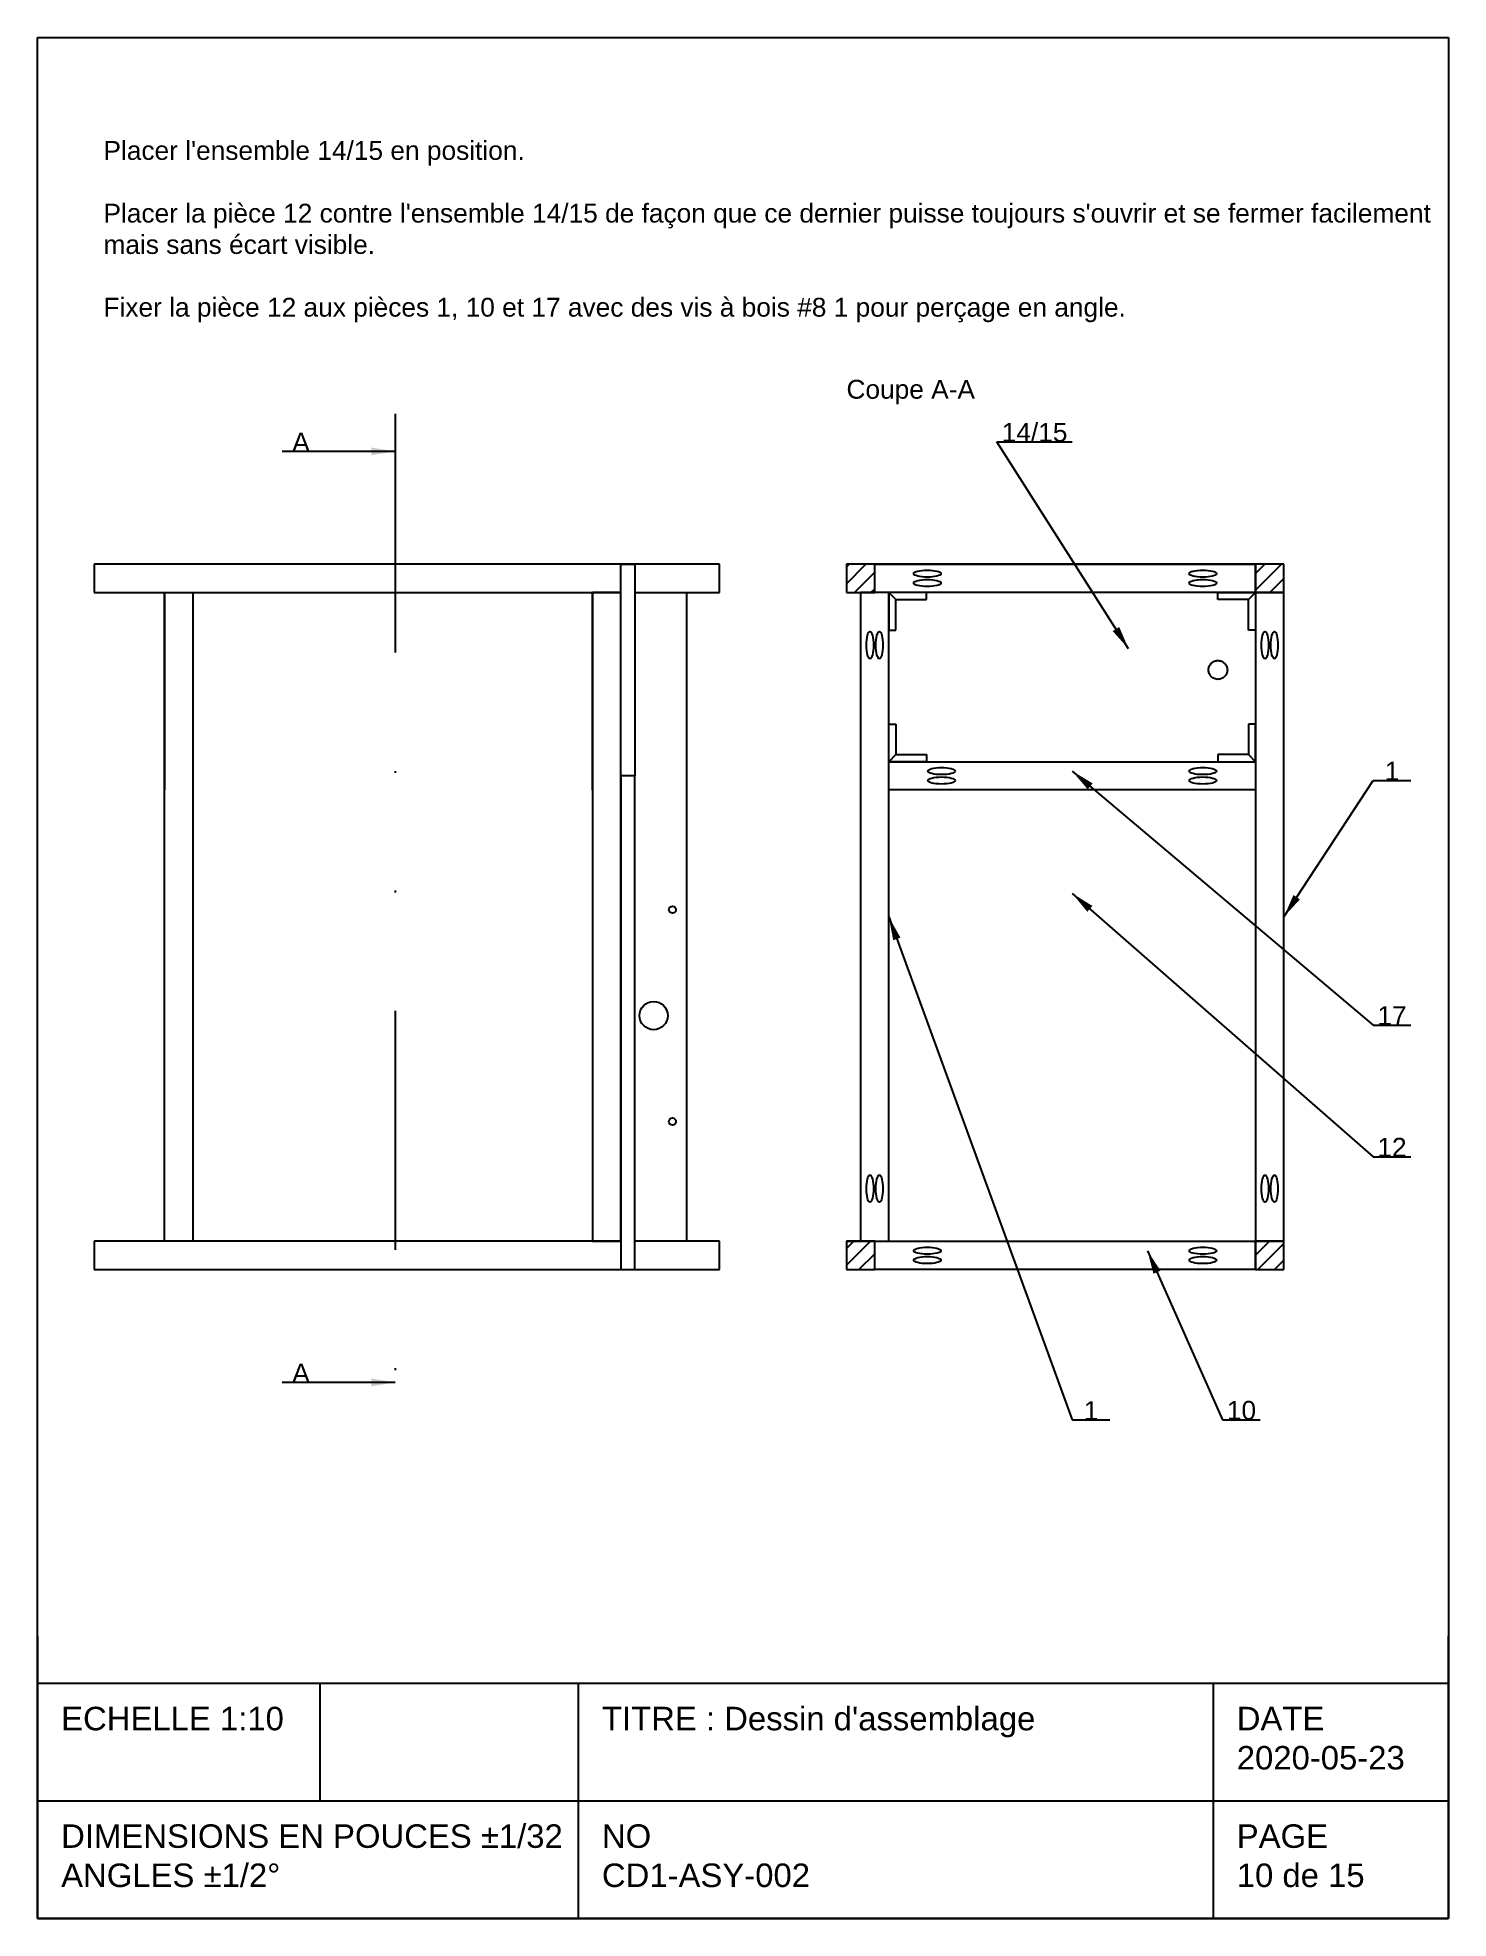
# Model space of a CAD drawing. Header units: inches. Extents: x -3 to 72, y -34 to 66.
import ezdxf

# ---------------------------------------------------------------- set-up
doc = ezdxf.new("R2010")
doc.units = ezdxf.units.IN
doc.header["$MEASUREMENT"] = 0
doc.linetypes.add('DIVIDE', pattern=[31.75, 12.7, -6.3, 0.1, -6.25, 0.1, -6.3])
doc.linetypes.add('PHANTOM', pattern=[63.5, 31.75, -6.35, 6.35, -6.35, 6.35, -6.35])
doc.layers.get('0').update_dxf_attribs({"lineweight": 25})
doc.styles.add('QCADDimTextStyle', font='txt')
doc.styles.add('textstyle11', font='')
doc.styles.add('textstyle12', font='')
doc.styles.add('textstyle13', font='')
doc.styles.add('textstyle14', font='')
doc.styles.add('textstyle15', font='')
doc.styles.add('textstyle16', font='')
doc.styles.add('textstyle17', font='')
doc.styles.add('textstyle18', font='')
doc.styles.add('textstyle19', font='')
doc.styles.add('textstyle20', font='')
doc.styles.add('textstyle21', font='')
doc.styles.add('textstyle22', font='')
doc.styles.add('textstyle23', font='')
doc.styles.add('textstyle24', font='')
doc.styles.add('textstyle25', font='')
doc.styles.add('textstyle26', font='')
doc.styles.get('textstyle11').set_extended_font_data('Arial')
doc.styles.get('textstyle12').set_extended_font_data('Arial')
doc.styles.get('textstyle13').set_extended_font_data('Arial')
doc.styles.get('textstyle14').set_extended_font_data('Arial')
doc.styles.get('textstyle15').set_extended_font_data('Arial')
doc.styles.get('textstyle16').set_extended_font_data('Arial')
doc.styles.get('textstyle17').set_extended_font_data('Arial')
doc.styles.get('textstyle18').set_extended_font_data('Arial')
doc.styles.get('textstyle19').set_extended_font_data('Arial')
doc.styles.get('textstyle20').set_extended_font_data('Arial')
doc.styles.get('textstyle21').set_extended_font_data('Arial')
doc.styles.get('textstyle22').set_extended_font_data('Arial')
doc.styles.get('textstyle23').set_extended_font_data('Arial')
doc.styles.get('textstyle24').set_extended_font_data('Arial')
doc.styles.get('textstyle25').set_extended_font_data('Arial')
doc.styles.get('textstyle26').set_extended_font_data('Arial')
doc.dimstyles.new('QCADDimStyle', dxfattribs={"dimscale": 10, "dimtxt": 0.125, "dimasz": 0.125, "dimexe": 0.0625, "dimexo": 0.03125, "dimgap": 0.03125, "dimtad": 1, "dimtoh": 1, "dimdec": 4, "dimzin": 0, "dimdsep": 46, "dimtxsty": 'QCADDimTextStyle', "dimcen": 0.09, "dimadec": 0, "dimazin": 0, "dimtfac": 1, "dimtdec": 4, "dimtofl": 0, "dimtmove": 0, "dimatfit": 3, "dimfxl": 1, "dimtolj": 1, "dimtzin": 0, "dimarcsym": 0})

# ---------------------------------------------------------------- blocks, each defined once
blk = doc.blocks.new('cartouche_ANSI_A')
for p, q in [((0, 10), (7.5, 10)), ((0, 0), (0, 10)), ((7.5, 10), (7.5, 0)), ((0, 1.5), (0, 0)), ((7.5, 0), (7.5, 1.5)), ((0, 1.25), (7.5, 1.25)), ((1.5, 1.25), (1.5, 0.625)), ((2.875, 0), (2.875, 1.25)), ((6.25, 1.25), (6.25, 0)), ((0, 0), (0, 0.75)), ((7.5, 0.75), (7.5, 0)), ((0, 0.625), (2.875, 0.625)), ((2.875, 0.625), (5.625, 0.625)), ((5.625, 0.625), (7.5, 0.625)), ((7.5, 0), (0, 0)), ((0, 0), (7.5, 0)), ((7.5, 0), (0, 0))]:
    blk.add_line(p, q)
at = {"char_height": 0.125, "attachment_point": 1}
for s, insert, style in [('ECHELLE 1:10', (0.125, 1.125), 'textstyle12'), ("TITRE : Dessin d'assemblage", (3, 1.125), 'textstyle14'), ('DATE\\P2020-05-23', (6.375, 1.125), 'textstyle16'), ('DIMENSIONS EN POUCES %%p1/32\\PANGLES %%p1/2%%d', (0.125, 0.5), 'textstyle11'), ('NO\\PCD1-ASY-002', (3, 0.5), 'textstyle13'), ('PAGE\\P10 de 15', (6.375, 0.5), 'textstyle15')]:
    blk.add_mtext(s, dxfattribs=dict(at, insert=insert, style=style))

msp = doc.modelspace()

# ---------------------------------------------------------------- hatches: boundary and pattern name
h = msp.add_hatch()
h.set_pattern_fill('ANSI31', color=256, scale=5, style=0)
h.paths.add_polyline_path([(41.5, 37.5), (40, 37.5), (40, 36), (41.5, 36)], flags=0)
h = msp.add_hatch()
h.set_pattern_fill('ANSI31', color=256, scale=5, style=0)
h.paths.add_polyline_path([(63.25, 37.5), (61.75, 37.5), (61.75, 36), (63.25, 36)], flags=0)
h = msp.add_hatch()
h.set_pattern_fill('ANSI31', color=256, scale=5, style=0)
h.paths.add_polyline_path([(40, 1.5), (40, 0), (41.5, 0), (41.5, 1.5)], flags=0)
h = msp.add_hatch()
h.set_pattern_fill('ANSI31', color=256, scale=5, style=0)
h.paths.add_polyline_path([(61.75, 1.5), (61.75, 0), (63.25, 0), (63.25, 1.5)], flags=0)

# ---------------------------------------------------------------- linework, layer by layer
at = {"linetype": 'DIVIDE'}
msp.add_line((16, 45.5), (16, -8), dxfattribs=at)
for p, q in [((0, 37.5), (0, 36)), ((28, 37.5), (0, 37.5)), ((0, 37.5), (0, 36)), ((33.25, 37.5), (0, 37.5)), ((4.5, 37.5), (3.75, 37.5)), ((4.5, 37.5), (3.75, 37.5)), ((26.5, 37.5), (25.75, 37.5)), ((25.75, 37.5), (25.75, 37.5)), ((26.5, 37.5), (25.75, 37.5)), ((28, 36), (28, 37.5)), ((28, 26.25), (28, 37.5)), ((33.25, 36), (33.25, 37.5)), ((41.5, 37.5), (40, 37.5)), ((40, 37.5), (40, 36)), ((63.25, 37.5), (41.5, 37.5)), ((41.5, 37.5), (61.75, 37.5)), ((41.5, 36), (41.5, 37.5)), ((41.5, 37.5), (61.75, 37.5)), ((41.5, 36), (41.5, 37.5)), ((61.75, 37.5), (61.75, 26.25)), ((63.25, 37.5), (61.75, 37.5)), ((61.75, 37.5), (61.75, 36)), ((61.75, 37.5), (61.75, 36)), ((61.75, 36), (61.75, 37.5)), ((63.25, 26.25), (63.25, 37.5)), ((63.25, 36), (63.25, 37.5)), ((26.5, 36), (26.5, 1.5)), ((28, 36), (26.5, 36)), ((40, 36), (41.5, 36)), ((40.75, 36), (40.75, 1.5)), ((42.25, 36), (40.75, 36)), ((42.25, 36), (40.75, 36)), ((61.75, 36), (41.5, 36)), ((42.25, 1.5), (42.25, 36)), ((42.25, 1.5), (42.25, 36)), ((61.75, 36), (61.75, 36)), ((61.75, 36), (63.25, 36)), ((61.75, 36), (61.75, 1.5)), ((63.25, 36), (61.75, 36)), ((63.25, 1.5), (63.25, 36)), ((0, 36), (28, 36)), ((0, 36), (28, 36)), ((3.75, 36), (3.75, 26.25)), ((3.75, 36), (3.75, 26.25)), ((3.75, 36), (5.25, 36)), ((3.75, 1.5), (3.75, 36)), ((5.25, 36), (5.25, 1.5)), ((26.5, 26.25), (26.5, 36)), ((28, 1.5), (28, 36)), ((28, 1.5), (28, 36)), ((28.75, 36), (31.5, 36)), ((28.75, 36), (33.25, 36)), ((31.5, 36), (31.5, 1.5)), ((42.25, 27), (61.75, 27)), ((61.75, 27), (61.75, 25.5)), ((3.75, 26.25), (3.75, 25.5)), ((3.75, 26.25), (3.75, 25.5)), ((5.25, 26.25), (5.25, 26.25)), ((26.5, 25.5), (26.5, 26.25)), ((26.5, 25.5), (26.5, 26.25)), ((28, 26.25), (28, 0)), ((28.75, 26.25), (28, 26.25)), ((28.75, 0), (28.75, 26.25)), ((61.75, 26.25), (61.75, 25.5)), ((5.25, 25.5), (5.25, 25.5)), ((61.75, 25.5), (42.25, 25.5)), ((61.75, 25.5), (42.25, 25.5)), ((0, 1.5), (0, 0)), ((28, 1.5), (0, 1.5)), ((0, 1.5), (0, 0)), ((28, 1.5), (0, 1.5)), ((5.25, 1.5), (3.75, 1.5)), ((26.5, 1.5), (28, 1.5)), ((28, 1.5), (28, 0)), ((31.5, 1.5), (28.75, 1.5)), ((33.25, 1.5), (28.75, 1.5)), ((33.25, 0), (33.25, 1.5)), ((41.5, 1.5), (40, 1.5)), ((40, 1.5), (40, 0)), ((40, 1.5), (41.5, 1.5)), ((40.75, 1.5), (42.25, 1.5)), ((40.75, 1.5), (42.25, 1.5)), ((41.5, 0), (41.5, 1.5)), ((41.5, 1.5), (61.75, 1.5)), ((41.5, 0), (41.5, 1.5)), ((63.25, 1.5), (61.75, 1.5)), ((61.75, 1.5), (61.75, 0)), ((61.75, 1.5), (61.75, 0)), ((61.75, 0), (61.75, 1.5)), ((61.75, 1.5), (63.25, 1.5)), ((63.25, 0), (63.25, 1.5)), ((0, 0), (28, 0)), ((0, 0), (33.25, 0)), ((40, 0), (41.5, 0)), ((61.75, 0), (41.5, 0)), ((61.75, 0), (63.25, 0)), ((28, 0), (28.75, 0))]:
    msp.add_line(p, q)
at = {"linetype": 'PHANTOM'}
for p, q in [((28, 37.5), (28.75, 37.5)), ((28.75, 37.5), (28.75, 26.25)), ((42.25, 36), (42.25, 35.25)), ((44.25, 36), (42.25, 36)), ((42.25, 36), (42.25, 34)), ((43, 36), (42.25, 36)), ((42.25, 36), (42.25, 35.63)), ((44.25, 36), (42.25, 36)), ((42.25, 36), (42.25, 34)), ((42.62, 36), (42.25, 36)), ((42.62, 35.63), (42.25, 36)), ((44.25, 35.63), (44.25, 36)), ((59.75, 36), (61.75, 36)), ((59.75, 35.63), (59.75, 36)), ((59.75, 36), (61.75, 36)), ((61, 36), (61.75, 36)), ((61.38, 36), (61.75, 36)), ((61.38, 35.63), (61.75, 36)), ((61.75, 36), (61.75, 35.25)), ((61.75, 36), (61.75, 34)), ((61.75, 36), (61.75, 35.63)), ((61.75, 36), (61.75, 34)), ((42.62, 35.63), (44.25, 35.63)), ((42.62, 34), (42.62, 35.63)), ((61.38, 35.63), (59.75, 35.63)), ((61.38, 34), (61.38, 35.63)), ((42.25, 34), (42.62, 34)), ((61.75, 34), (61.38, 34)), ((42.25, 27), (42.25, 29)), ((42.25, 27), (42.25, 29)), ((42.25, 29), (42.62, 29)), ((42.62, 29), (42.62, 27.38)), ((61.75, 29), (61.38, 29)), ((61.38, 29), (61.38, 27.38)), ((61.75, 27), (61.75, 29)), ((42.25, 27), (42.25, 27.75)), ((42.25, 27), (42.25, 27.38)), ((42.62, 27.38), (42.25, 27)), ((44.25, 27), (42.25, 27)), ((43, 27), (42.25, 27)), ((44.25, 27), (42.25, 27)), ((42.62, 27), (42.25, 27)), ((42.62, 27.38), (44.25, 27.38)), ((44.25, 27.38), (44.25, 27)), ((61.38, 27.38), (59.75, 27.38)), ((59.75, 27.38), (59.75, 27)), ((59.75, 27), (61.75, 27)), ((61.38, 27.38), (61.75, 27)), ((28.75, 26.25), (28, 26.25))]:
    msp.add_line(p, q, dxfattribs=at)
msp.add_circle((59.75, 31.88), 0.5, dxfattribs=at)
for centre, radius in [((30.75, 19.13), 0.188), ((29.75, 13.5), 0.75), ((30.75, 7.87), 0.188)]:
    msp.add_circle(centre, radius)
for centre, major_axis in [((44.3, 37), (0.724, 0)), ((58.95, 37), (-0.724, 0)), ((44.3, 36.5), (0.724, 0)), ((58.95, 36.5), (-0.724, 0)), ((41.25, 33.2), (0, -0.724)), ((41.75, 33.2), (0, -0.724)), ((41.75, 33.2), (0, -0.724)), ((62.25, 33.2), (0, -0.724)), ((62.75, 33.2), (0, -0.724)), ((45.05, 26.5), (0.724, 0)), ((45.05, 26), (0.724, 0)), ((58.95, 26.5), (-0.724, 0)), ((58.95, 26), (-0.724, 0)), ((41.25, 4.3), (0, 0.724)), ((41.75, 4.3), (0, 0.724)), ((41.75, 4.3), (0, 0.724)), ((62.25, 4.3), (0, 0.724)), ((62.75, 4.3), (0, 0.724)), ((44.3, 1), (0.724, 0)), ((58.95, 1), (-0.724, 0)), ((44.3, 0.5), (0.724, 0)), ((58.95, 0.5), (-0.724, 0))]:
    msp.add_ellipse(centre, major_axis=major_axis, ratio=0.25882)

# ---------------------------------------------------------------- block references
at = {"xscale": 10, "yscale": 10}
msp.add_blockref('cartouche_ANSI_A', (-3, -34.5), dxfattribs=at)

# ---------------------------------------------------------------- texts
at = {"char_height": 1}
for s, insert, attachment_point, style in [("Placer l'ensemble 14/15 en position.\\P\\PPlacer la pièce 12 contre l'ensemble 14/15 de façon que ce dernier puisse toujours s'ouvrir et se fermer facilement \\Pmais sans écart visible.\\P\\PFixer la pièce 12 aux pièces 1, 10 et 17 avec des vis à bois #8 1 pour perçage en angle.", (0.5, 60), 1, 'textstyle17'), ('Coupe A-A', (40, 46), 7, 'textstyle26'), ('14/15', (50, 44), 8, 'textstyle18'), ('A', (11, 43.5), 8, 'textstyle24'), ('1', (69, 26), 8, 'textstyle21'), ('17', (69, 13), 8, 'textstyle20'), ('12', (69, 6), 8, 'textstyle19'), ('A', (11, -6), 8, 'textstyle25'), ('1', (53, -8), 8, 'textstyle22'), ('10', (61, -8), 8, 'textstyle23')]:
    msp.add_mtext(s, dxfattribs=dict(at, insert=insert, attachment_point=attachment_point, style=style))

# ---------------------------------------------------------------- leaders
for points in [[(55, 33), (48, 44), (52, 44)], [(16, 43.5), (10, 43.5)], [(52, 26.5), (68, 13), (70, 13)], [(63.25, 18.75), (68, 26), (70, 26)], [(52, 20), (68, 6), (70, 6)], [(42.25, 18.75), (52, -8), (54, -8)], [(56, 1), (60, -8), (62, -8)], [(16, -6), (10, -6)]]:
    msp.add_leader(points, dimstyle='QCADDimStyle')

doc.saveas('drawing.dxf')
